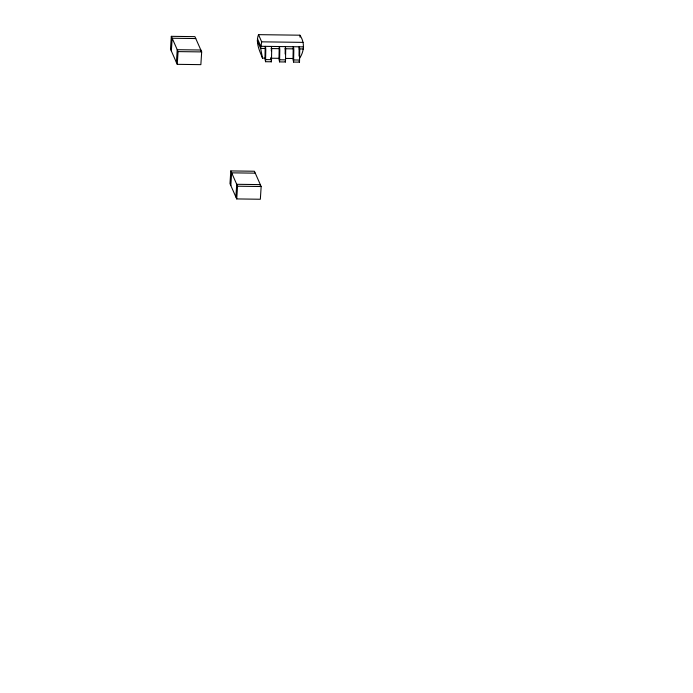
<?xml version="1.0" encoding="UTF-8"?>
<svg xmlns="http://www.w3.org/2000/svg" width="693" height="693" viewBox="0 0 693 693"><rect width="100%" height="100%" fill="white"/><g stroke="black" fill="none" stroke-linecap="round" stroke-linejoin="round"><path stroke-width="1.04" d="M270.885 57.64L270.859 59.321M271.318 50.918L271.309 49.61M279.574 61.894L278.967 59.096L279.236 46.535L279.513 47.193A3.734 0.572 -89.2 0 1 279.773 51.273L279.574 61.894L285.481 61.972L285.672 51.351A3.734 0.572 -89.2 0 0 285.421 47.271L285.144 46.613M171.318 36.331L170.495 49.064L177.243 64.336L200.857 64.648L201.68 51.914L194.924 36.642L171.318 36.331L178.075 51.603L177.243 64.336M171.344 50.979L172.167 38.245L195.772 38.557M176.403 62.431L177.226 49.697L200.831 50.009L200.745 51.421M230.804 170.928L229.981 183.662L236.737 198.934L260.343 199.246L261.166 186.521L254.418 171.24L230.804 170.928L237.56 186.209L236.737 198.934M230.83 185.577L231.653 172.843L255.258 173.155M235.889 197.029L236.711 184.295L260.317 184.607L260.23 186.019M264.613 58.134L262.5 58.108C259.563 50.866 255.431 42.472 258.506 34.65L299.878 35.196C304.981 42.49 304.331 51.403 299.385 58.593M265.558 61.712L264.951 58.914L265.22 46.353L265.497 47.011A3.734 0.572 -89.2 0 1 265.757 51.091L265.558 61.712L271.457 61.79L271.656 51.169A3.734 0.572 -89.2 0 0 271.405 47.089L271.128 46.431M285.144 53.985L285.239 49.29M293.589 62.075L292.983 59.286L293.252 46.726L293.537 47.384A3.734 0.572 -89.2 0 1 293.789 51.455L293.589 62.075L299.497 62.153L299.697 51.533A3.734 0.572 -89.2 0 0 299.437 47.462L299.159 46.803L299.038 56.09M258.506 34.65L261.677 41.831L260.663 48.415L262.5 58.108M261.677 41.831L303.049 42.377M303.586 46.855L260.793 46.292L257.424 38.652M265.081 48.475L260.663 48.415L257.285 40.774M270.989 48.553L279.418 48.666M284.684 48.735L293.122 48.848M299.021 48.926L303.447 48.978M178.075 51.603L201.68 51.914M270.928 58.221L279.366 58.333M285.689 58.42L293.061 58.515M265.696 59.589L271.595 59.667M279.712 59.771L285.611 59.849M293.728 59.953L299.627 60.031M237.56 186.209L261.166 186.521M299.497 62.153L299.038 61.019M285.109 61.14L285.481 61.972M271.093 60.949L271.457 61.79M299.878 35.196L300.043 37.205"/></g></svg>
